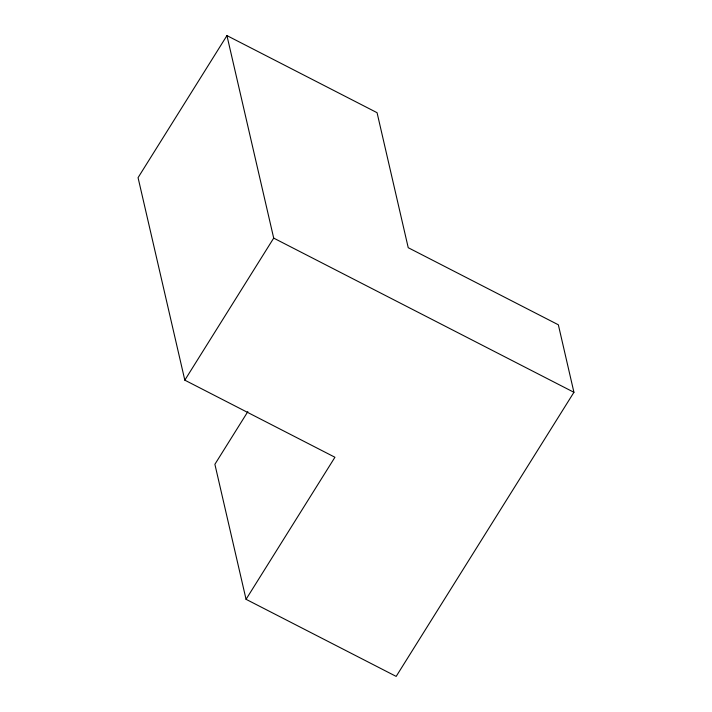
<?xml version="1.0" encoding="UTF-8"?>
<svg xmlns="http://www.w3.org/2000/svg" width="712" height="712" viewBox="0 0 712 712"><rect width="100%" height="100%" fill="white"/><g stroke="black" fill="none" stroke-linecap="round" stroke-linejoin="round"><path stroke-width="1.07" d="M226.941 35.6L138.066 177.653L184.817 380.163L334.934 457.255L246.058 599.308L396.175 676.4L573.934 392.303L558.35 324.797L408.234 247.705L377.066 112.692L226.941 35.6L273.702 238.111L184.817 380.163M247.847 411.616L214.891 464.295L246.058 599.308M273.702 238.111L573.934 392.303"/></g></svg>
